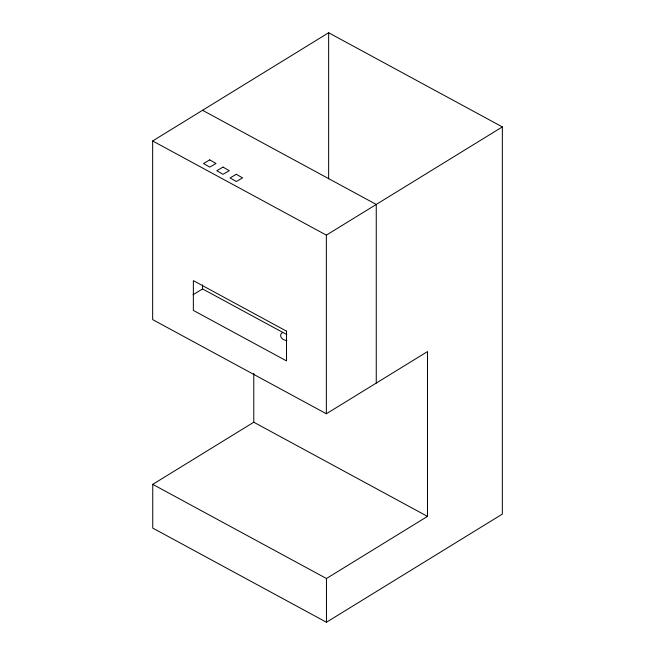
<?xml version="1.0" encoding="UTF-8"?>
<svg xmlns="http://www.w3.org/2000/svg" width="655" height="655" viewBox="0 0 655 655"><rect width="100%" height="100%" fill="white"/><g stroke="black" fill="none" stroke-linecap="round" stroke-linejoin="round"><path stroke-width="0.98" d="M282.592 332.306L280.913 334.173L280.594 335.589A9.481 5.469 0 0 0 286.833 340.731M326.452 622.25L326.452 578.512L427.494 516.386L427.494 351.579L326.362 413.764L152.656 319.599L152.656 140.964L328.638 32.75L502.344 126.914L502.344 514.085L326.452 622.25L152.746 528.086L152.746 484.356L253.78 422.221L253.78 373.391M193.086 294.734L202.551 288.921L202.551 284.835M326.362 413.764L326.362 235.129L502.344 126.914M202.551 110.286L376.257 204.442L376.257 383.077M152.656 140.964L326.362 235.129M202.551 288.921L286.857 334.615M253.78 422.221L427.494 516.386M152.746 484.356L326.452 578.512M328.638 32.75L328.638 178.84M209.747 159.894L203.5 163.496L209.747 167.107L216.003 163.496L209.747 159.894M223.036 167.09L216.789 170.701L223.036 174.312L229.283 170.701L223.036 167.09M236.324 174.296L230.069 177.906L236.324 181.509L242.571 177.906L236.324 174.296M286.505 331.152L193.356 280.651L193.356 310.413L286.505 360.905L286.505 331.152"/></g></svg>
